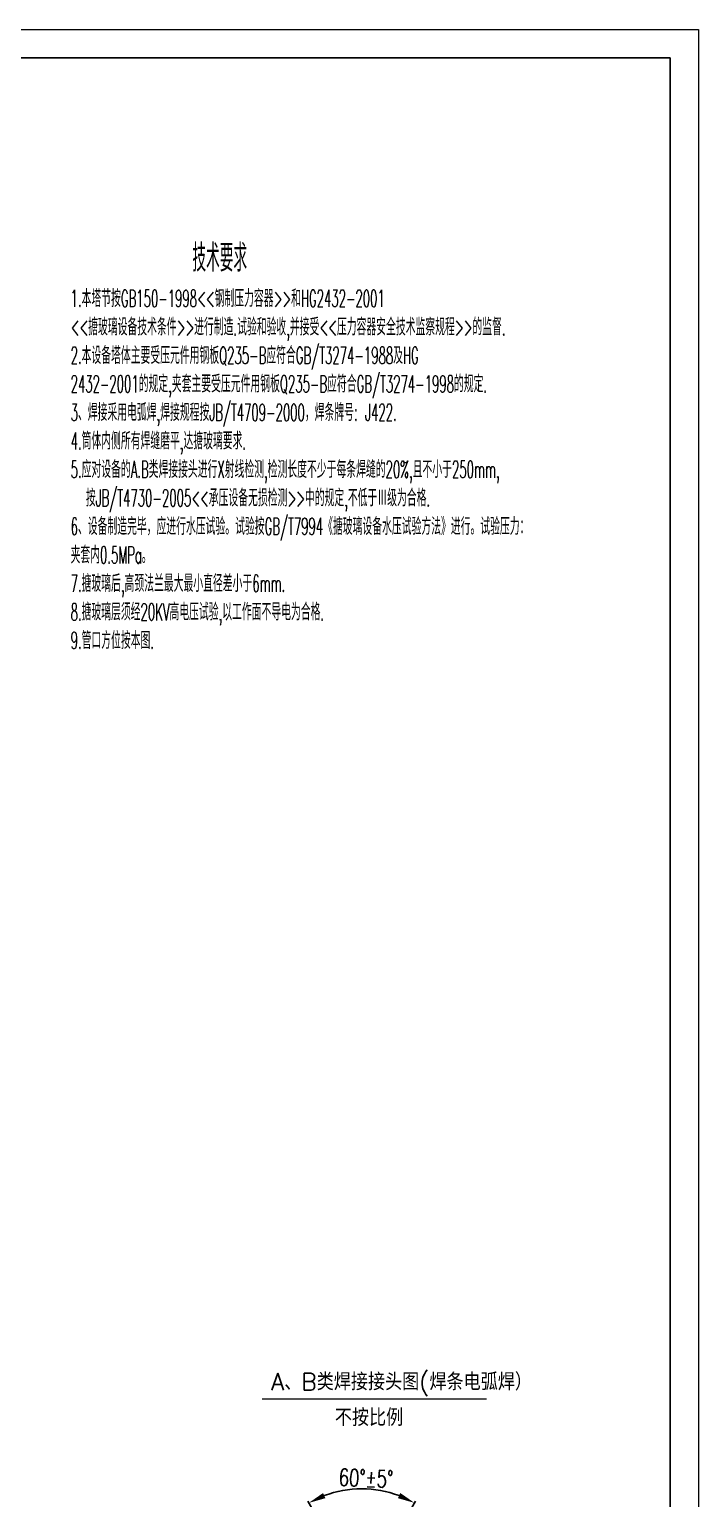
# Model space of a CAD drawing. Extents: x 11707 to 22622, y 3017 to 12806.
# Drawn here: x 16195 to 17174, y 4380 to 6529 of the extents above; entities that cross this region are included whole.
import ezdxf
from ezdxf.enums import TextEntityAlignment as Align

# ---------------------------------------------------------------- set-up
doc = ezdxf.new("R2010")
doc.units = 0
doc.header["$LTSCALE"] = 8
doc.layers.add('cdr_dim', color=7, linetype='Continuous', lineweight=13)
doc.layers.add('cdr_dwg2', color=2, linetype='Continuous', lineweight=9)
doc.layers.add('cdr_dwg1', color=4, linetype='Continuous')
doc.styles.add('HZ', font='txt', dxfattribs={"width": 0.5, "bigfont": 'hzfs'})
doc.styles.get("Standard").update_dxf_attribs({"font": 'txt', "width": 0.7, "bigfont": 'hztxt.shx'})
doc.dimstyles.new('ISO-25', dxfattribs={"dimtxt": 2.5, "dimasz": 2.5, "dimexe": 1.25, "dimexo": 0.625, "dimtad": 1, "dimtxsty": 'Standard', "dimcen": 2.5, "dimadec": 0, "dimazin": 0, "dimtfac": 1, "dimtmove": 0, "dimatfit": 3, "dimfxl": 1, "dimarcsym": 0})

# ---------------------------------------------------------------- blocks, each defined once
blk = doc.blocks.new('*D445')
at = {"layer": 'cdr_dim', "color": 0, "lineweight": -2}
for p, q in [((16658.2, 4279.6), (16602.3, 4376.3)), ((16704.2, 4279.6), (16760.1, 4376.3))]:
    blk.add_line(p, q, dxfattribs=at)
blk.add_arc((16681.2, 4239.7), 154.7, 69.2663, 110.7337, dxfattribs=at)
at = {"layer": 'cdr_dim', "color": 0}
for points in [[(16628.2, 4380.7), (16624.7, 4388.2), (16603.8, 4373.7)], [(16737.8, 4388.2), (16734.2, 4380.7), (16758.6, 4373.7)]]:
    blk.add_solid(points, dxfattribs=at)
at = {"layer": 'Defpoints', "color": 0}
for p in [(16654.4, 4392.1), (16658.3, 4279.4), (16704.1, 4279.4), (16677, 4247), (16685.4, 4247)]:
    blk.add_point(p, dxfattribs=at)
at = {"layer": 'cdr_dim', "color": 0, "insert": (16687.6, 4409.9), "char_height": 25, "attachment_point": 5, "rotation": 357.844}
blk.add_mtext('60%%d%%p5%%d', dxfattribs=at)

msp = doc.modelspace()

# ---------------------------------------------------------------- linework, layer by layer
at = {"layer": 'cdr_dim', "linetype": 'Continuous'}
msp.add_lwpolyline([(14691.408, 3017.379), (14691.408, 6528.579), (17174.328, 6528.579), (17174.328, 3017.379)], close=True, dxfattribs=at)
at = {"layer": 'cdr_dwg1', "linetype": 'Continuous'}
msp.add_lwpolyline([(14795.908, 3059.179), (14795.908, 6486.779), (17132.528, 6486.779), (17132.528, 3059.179)], close=True, dxfattribs=at)
at = {"layer": 'cdr_dwg2'}
msp.add_line((16535.585, 4525.801), (16863.92, 4525.801), dxfattribs=at)

# ---------------------------------------------------------------- texts
at = {"layer": 'cdr_dwg2', "style": 'HZ'}
msp.add_text('A、B类焊接接头图(焊条电弧焊）', height=25, dxfattribs=at).set_placement((16548.66, 4550.901), align=Align.MIDDLE_LEFT)
msp.add_text('不按比例', height=25, dxfattribs=at).set_placement((16642.038, 4486.101))
at = {"layer": 'cdr_dwg2', "insert": (16255.293, 6214.336), "char_height": 25, "width": 1029.77778, "attachment_point": 1, "style": 'HZ'}
msp.add_mtext('           {\\H1.458x;  \\H1.429x; \\H0.7679x;技术要求}\\P1.本塔节按GB150-1998<<钢制压力容器>>和HG2432-2001\\P<<搪玻璃设备技术条件>>进行制造.试验和验收,并接受<<压力容器安全技术监察规程>>的监督.\\P2.本设备塔体主要受压元件用钢板Q235-B应符合GB/T3274-1988及HG\\P2432-2001的规定,夹套主要受压元件用钢板Q235-B应符合GB/T3274-1998的规定.\\P3、焊接采用电弧焊,焊接规程按JB/T4709-2000，焊条牌号: J422.\\P4.筒体内侧所有焊缝磨平,达搪玻璃要求.\\P5.应对设备的A.B类焊接接头进行X射线检测,检测长度不少于每条焊缝的20%,且不小于250mm,\\P  按JB/T4730-2005<<承压设备无损检测>>中的规定,不低于Ⅲ级为合格.\\P6、设备制造完毕，应进行水压试验。试验按GB/T7994《搪玻璃设备水压试验方法》进行。试验压力：\\P夹套内0.5MPa。\\P7.搪玻璃后,高颈法兰最大最小直径差小于6mm.\\P8.搪玻璃层须经20KV高电压试验,以工作面不导电为合格.\\P9.管口方位按本图.\\P\\P\\P\\P  ', dxfattribs=at)

# ---------------------------------------------------------------- dimensions: what is measured, and where the dimension line sits
at = {"layer": 'cdr_dim'}
dim = msp.add_angular_dim_2l(base=(16654.351, 4392.122), line1=((16685.447, 4247.04), (16704.13, 4279.4)), line2=((16676.999, 4247.04), (16658.315, 4279.4)), text='60%%d%%p5%%d', dimstyle='ISO-25', override={"dimtxt": 25, "dimasz": 25, "dimexe": 3, "dimexo": 0.2, "dimgap": 3, "dimcen": 9}, dxfattribs=at)
dim.commit()
dim.dimension.update_dxf_attribs({"geometry": '*D445', "text_midpoint": (16687.044, 4394.363), "dimtype": 162})

doc.saveas('drawing.dxf')
